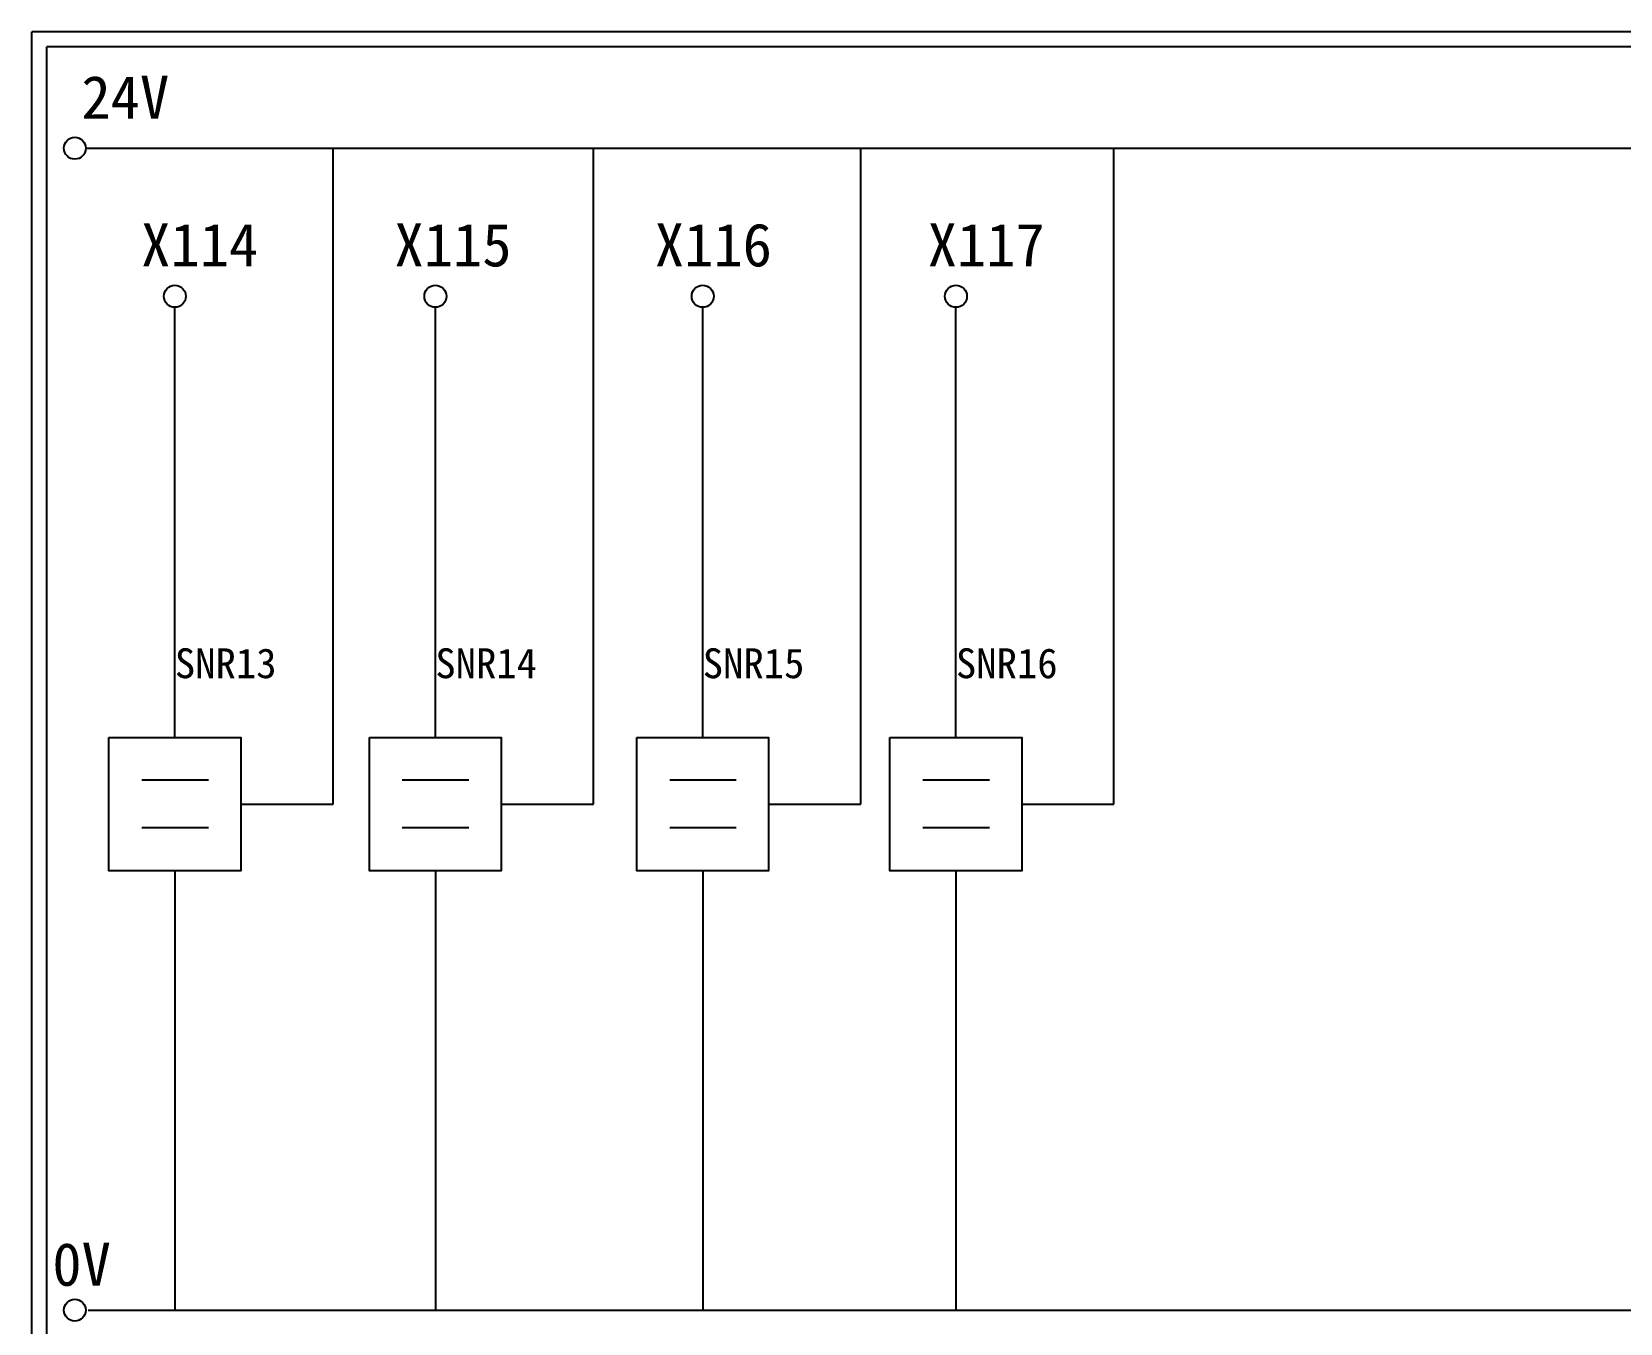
# Model space of a CAD drawing. Extents: x 325 to 612, y 3 to 207.
# Drawn here: x 325.3 to 458.2, y 98.9 to 207 of the extents above; entities that cross this region are included whole.
import ezdxf

# ---------------------------------------------------------------- set-up
doc = ezdxf.new("R2010")
doc.units = 0
doc.layers.get('0').update_dxf_attribs({"linetype": 'CONTINUOUS'})
doc.layers.add('圖框層', color=7, linetype='CONTINUOUS')
doc.layers.add('標尺寸層', color=3, linetype='CONTINUOUS')
doc.styles.add('STSL', font='KAIU.TTF')

msp = doc.modelspace()

# ---------------------------------------------------------------- linework, layer by layer
for p, q in [((350.52, 142.31), (350.52, 197.22)), ((372.3, 142.31), (372.3, 197.22)), ((394.67, 142.31), (394.67, 197.22)), ((415.85, 142.31), (415.85, 197.22)), ((337.29, 147.89), (337.29, 183.91)), ((359.08, 147.89), (359.08, 183.91)), ((381.45, 147.89), (381.45, 183.91)), ((402.63, 147.89), (402.63, 183.91)), ((342.81, 142.31), (350.52, 142.31)), ((364.59, 142.31), (372.3, 142.31)), ((386.96, 142.31), (394.67, 142.31)), ((408.14, 142.31), (415.85, 142.31)), ((337.29, 136.73), (337.29, 99.96)), ((359.08, 136.73), (359.08, 99.96)), ((381.45, 136.73), (381.45, 99.96)), ((402.63, 136.73), (402.63, 99.96))]:
    msp.add_line(p, q)
for points in [[(331.78, 147.89), (342.81, 147.89), (342.81, 136.73), (331.78, 136.73)], [(353.56, 147.89), (364.59, 147.89), (364.59, 136.73), (353.56, 136.73)], [(375.93, 147.89), (386.96, 147.89), (386.96, 136.73), (375.93, 136.73)], [(397.11, 147.89), (408.14, 147.89), (408.14, 136.73), (397.11, 136.73)]]:
    msp.add_lwpolyline(points, close=True)
at = {"layer": '圖框層', "color": 7}
for p, q in [((612.32, 206.97), (325.32, 206.97)), ((325.32, 3), (325.32, 206.97)), ((611.07, 205.72), (326.57, 205.72)), ((326.57, 4.25), (326.57, 205.72))]:
    msp.add_line(p, q, dxfattribs=at)
at = {"layer": '標尺寸層', "color": 7}
for p, q in [((329.84, 197.22), (607.44, 197.22)), ((334.53, 144.34), (340.1, 144.34)), ((356.31, 144.34), (361.88, 144.34)), ((378.69, 144.34), (384.25, 144.34)), ((399.87, 144.34), (405.43, 144.34)), ((334.53, 140.37), (340.1, 140.37)), ((356.31, 140.37), (361.88, 140.37)), ((378.69, 140.37), (384.25, 140.37)), ((399.87, 140.37), (405.43, 140.37)), ((330.05, 99.96), (607.92, 99.96))]:
    msp.add_line(p, q, dxfattribs=at)
for centre in [(328.92, 197.22), (337.29, 184.83), (359.08, 184.83), (381.45, 184.83), (402.63, 184.83), (328.92, 99.96)]:
    msp.add_circle(centre, 0.92, dxfattribs=at)

# ---------------------------------------------------------------- texts
at = {"layer": '圖框層', "color": 4, "style": 'STSL'}
for s, height, p in [('24V', 3.6, (329.47, 199.68)), ('X114', 3.6, (334.47, 187.33)), ('X115', 3.6, (355.66, 187.33)), ('X116', 3.6, (377.44, 187.33)), ('X117', 3.6, (400.27, 187.33)), ('SNR13', 2.5, (337.29, 152.86)), ('SNR14', 2.5, (359.08, 152.86)), ('SNR15', 2.5, (381.45, 152.86)), ('SNR16', 2.5, (402.63, 152.86)), ('0V', 3.6, (327.04, 102))]:
    msp.add_text(s, height=height, dxfattribs=at).set_placement(p)

doc.saveas('drawing.dxf')
